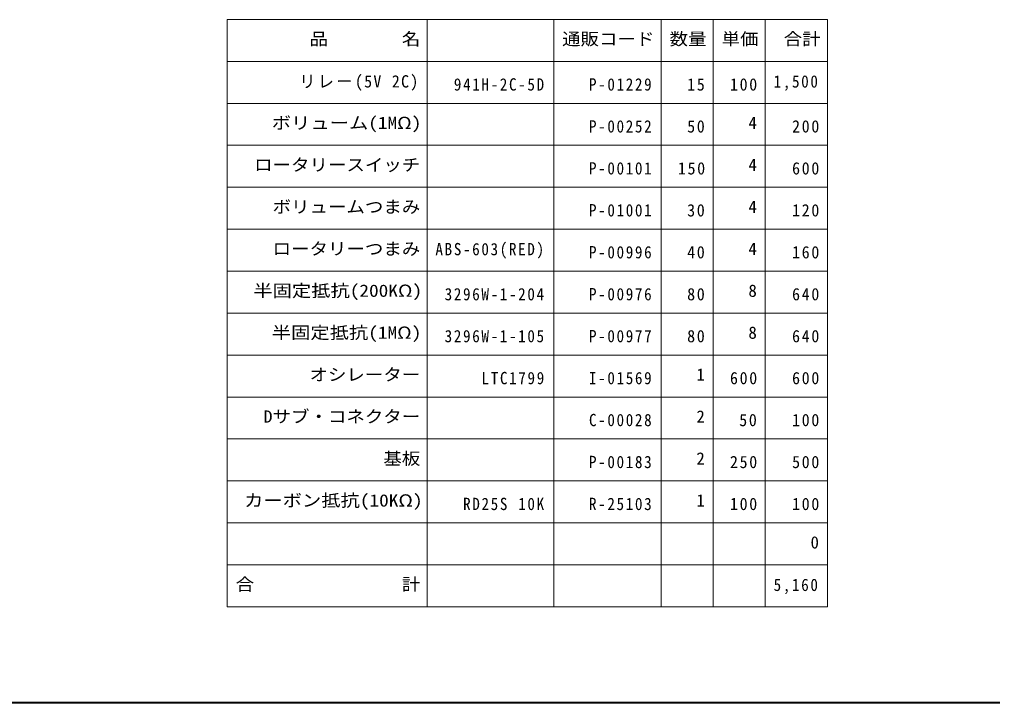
# Model space of a CAD drawing. Units: millimetres on the paper. Extents: x -288 to 1485, y -698 to 177.
# Drawn here: x -12.6 to 103.3, y -205.9 to -124.4 of the extents above; entities that cross this region are included whole.
import ezdxf
from ezdxf.enums import TextEntityAlignment as Align

# ---------------------------------------------------------------- set-up
doc = ezdxf.new("R2010")
doc.units = ezdxf.units.MM
doc.layers.add('0-1_外形1', color=3, linetype='Continuous', lineweight=25)
doc.layers.add('0-A_寸法文字', color=1, linetype='Continuous', lineweight=9)
doc.styles.add('ＭＳ ゴシック', font='')
doc.styles.get('ＭＳ ゴシック').set_extended_font_data('MS Gothic')

msp = doc.modelspace()

# ---------------------------------------------------------------- linework, layer by layer
at = {"layer": '0-1_外形1', "color": 5, "lineweight": 40}
msp.add_line((-288.417, -205.858), (255.958, -205.858), dxfattribs=at)
at = {"layer": '0-A_寸法文字'}
for p, q in [((12.119, -124.441), (83.619, -124.441)), ((12.119, -124.441), (12.119, -194.441)), ((35.919, -124.441), (35.919, -194.441)), ((51.019, -124.441), (51.019, -194.441)), ((63.819, -124.441), (63.819, -194.441)), ((70.019, -124.441), (70.019, -194.441)), ((76.219, -124.441), (76.219, -194.441)), ((83.619, -124.441), (83.619, -194.441)), ((12.119, -129.441), (83.619, -129.441)), ((12.119, -134.441), (83.619, -134.441)), ((12.119, -139.441), (83.619, -139.441)), ((12.119, -144.441), (83.619, -144.441)), ((12.119, -149.441), (83.619, -149.441)), ((12.119, -154.441), (83.619, -154.441)), ((12.119, -159.441), (83.619, -159.441)), ((12.119, -164.441), (83.619, -164.441)), ((12.119, -169.441), (83.619, -169.441)), ((12.119, -174.441), (83.619, -174.441)), ((12.119, -179.441), (83.619, -179.441)), ((12.119, -184.441), (83.619, -184.441)), ((12.119, -189.441), (83.619, -189.441)), ((12.119, -194.441), (83.619, -194.441))]:
    msp.add_line(p, q, dxfattribs=at)

# ---------------------------------------------------------------- texts
at = {"layer": '0-A_寸法文字', "color": 7, "style": 'ＭＳ ゴシック'}
for s, width, p in [('品\u3000\u3000\u3000\u3000名', 1.1, (21.919, -127.941)), ('通販コード', 1.1, (52.019, -127.941)), ('数量', 1.1, (64.819, -127.941)), ('単価', 1.1, (71.019, -127.941)), ('合計', 1.1, (78.419, -127.941)), ('ボリューム(1MΩ)', 1.15, (17.419, -137.941)), ('ロータリースイッチ', 1.1, (15.319, -142.941)), ('ボリュームつまみ', 1.1, (17.519, -147.941)), ('ロータリーつまみ', 1.1, (17.519, -152.941)), ('半固定抵抗(200KΩ)', 1.15, (15.219, -157.941)), ('半固定抵抗(1MΩ)', 1.15, (17.419, -162.941)), ('オシレーター', 1.1, (21.919, -167.941)), ('Dサブ・コネクター', 1.1, (16.419, -172.941)), ('基板', 1.1, (30.719, -177.941)), ('カーボン抵抗(10KΩ)', 1.15, (14.119, -182.941)), ('合\u3000\u3000\u3000\u3000\u3000\u3000\u3000\u3000計', 1.1, (13.119, -192.941))]:
    msp.add_text(s, height=1.466, dxfattribs=dict(at, width=width)).set_placement(p, align=Align.BOTTOM_LEFT)
for s, p in [('4', (74.219, -137.941)), ('4', (74.219, -142.941)), ('4', (74.219, -147.941)), ('4', (74.219, -152.941)), ('8', (74.219, -157.941)), ('8', (74.219, -162.941)), ('1', (68.019, -167.941)), ('2', (68.019, -172.941)), ('2', (68.019, -177.941)), ('1', (68.019, -182.941)), ('0', (81.619, -187.941))]:
    msp.add_text(s, height=1.466, dxfattribs=at).set_placement(p, align=Align.BOTTOM_LEFT)
at = {"layer": '0-A_寸法文字', "color": 7, "char_height": 1.466, "attachment_point": 7, "style": 'ＭＳ ゴシック'}
for s, insert in [('\\T1.16;\\W0.95;リレー(5V\\~2C)', (20.719, -132.941)), ('\\T1.22;\\W0.9;941H-2C-5D', (39.119, -132.941)), ('\\T1.22;\\W0.9;P-01229', (55.219, -132.941)), ('\\T1.21;\\W0.95;15', (66.919, -132.941)), ('\\T1.21;\\W0.95;100', (72.019, -132.941)), ('\\T1.22;\\W0.9;1,500', (77.219, -132.941)), ('\\T1.22;\\W0.9;P-00252', (55.219, -137.941)), ('\\T1.21;\\W0.95;50', (66.919, -137.941)), ('\\T1.21;\\W0.95;200', (79.419, -137.941)), ('\\T1.22;\\W0.9;P-00101', (55.219, -142.941)), ('\\T1.21;\\W0.95;150', (65.819, -142.941)), ('\\T1.21;\\W0.95;600', (79.419, -142.941)), ('\\T1.22;\\W0.9;P-01001', (55.219, -147.941)), ('\\T1.21;\\W0.95;30', (66.919, -147.941)), ('\\T1.21;\\W0.95;120', (79.419, -147.941)), ('\\T1.22;\\W0.9;ABS-603(RED)', (36.919, -152.941)), ('\\T1.22;\\W0.9;P-00996', (55.219, -152.941)), ('\\T1.21;\\W0.95;40', (66.919, -152.941)), ('\\T1.21;\\W0.95;160', (79.419, -152.941)), ('\\T1.22;\\W0.9;3296W-1-204', (38.019, -157.941)), ('\\T1.22;\\W0.9;P-00976', (55.219, -157.941)), ('\\T1.21;\\W0.95;80', (66.919, -157.941)), ('\\T1.21;\\W0.95;640', (79.419, -157.941)), ('\\T1.22;\\W0.9;3296W-1-105', (38.019, -162.941)), ('\\T1.22;\\W0.9;P-00977', (55.219, -162.941)), ('\\T1.21;\\W0.95;80', (66.919, -162.941)), ('\\T1.21;\\W0.95;640', (79.419, -162.941)), ('\\T1.22;\\W0.9;LTC1799', (42.419, -167.941)), ('\\T1.22;\\W0.9;I-01569', (55.219, -167.941)), ('\\T1.21;\\W0.95;600', (72.019, -167.941)), ('\\T1.21;\\W0.95;600', (79.419, -167.941)), ('\\T1.22;\\W0.9;C-00028', (55.219, -172.941)), ('\\T1.21;\\W0.95;50', (73.119, -172.941)), ('\\T1.21;\\W0.95;100', (79.419, -172.941)), ('\\T1.22;\\W0.9;P-00183', (55.219, -177.941)), ('\\T1.21;\\W0.95;250', (72.019, -177.941)), ('\\T1.21;\\W0.95;500', (79.419, -177.941)), ('\\T1.22;\\W0.9;RD25S\\~10K', (40.219, -182.941)), ('\\T1.22;\\W0.9;R-25103', (55.219, -182.941)), ('\\T1.21;\\W0.95;100', (72.019, -182.941)), ('\\T1.21;\\W0.95;100', (79.419, -182.941)), ('\\T1.22;\\W0.9;5,160', (77.219, -192.941))]:
    msp.add_mtext(s, dxfattribs=dict(at, insert=insert))

doc.saveas('drawing.dxf')
